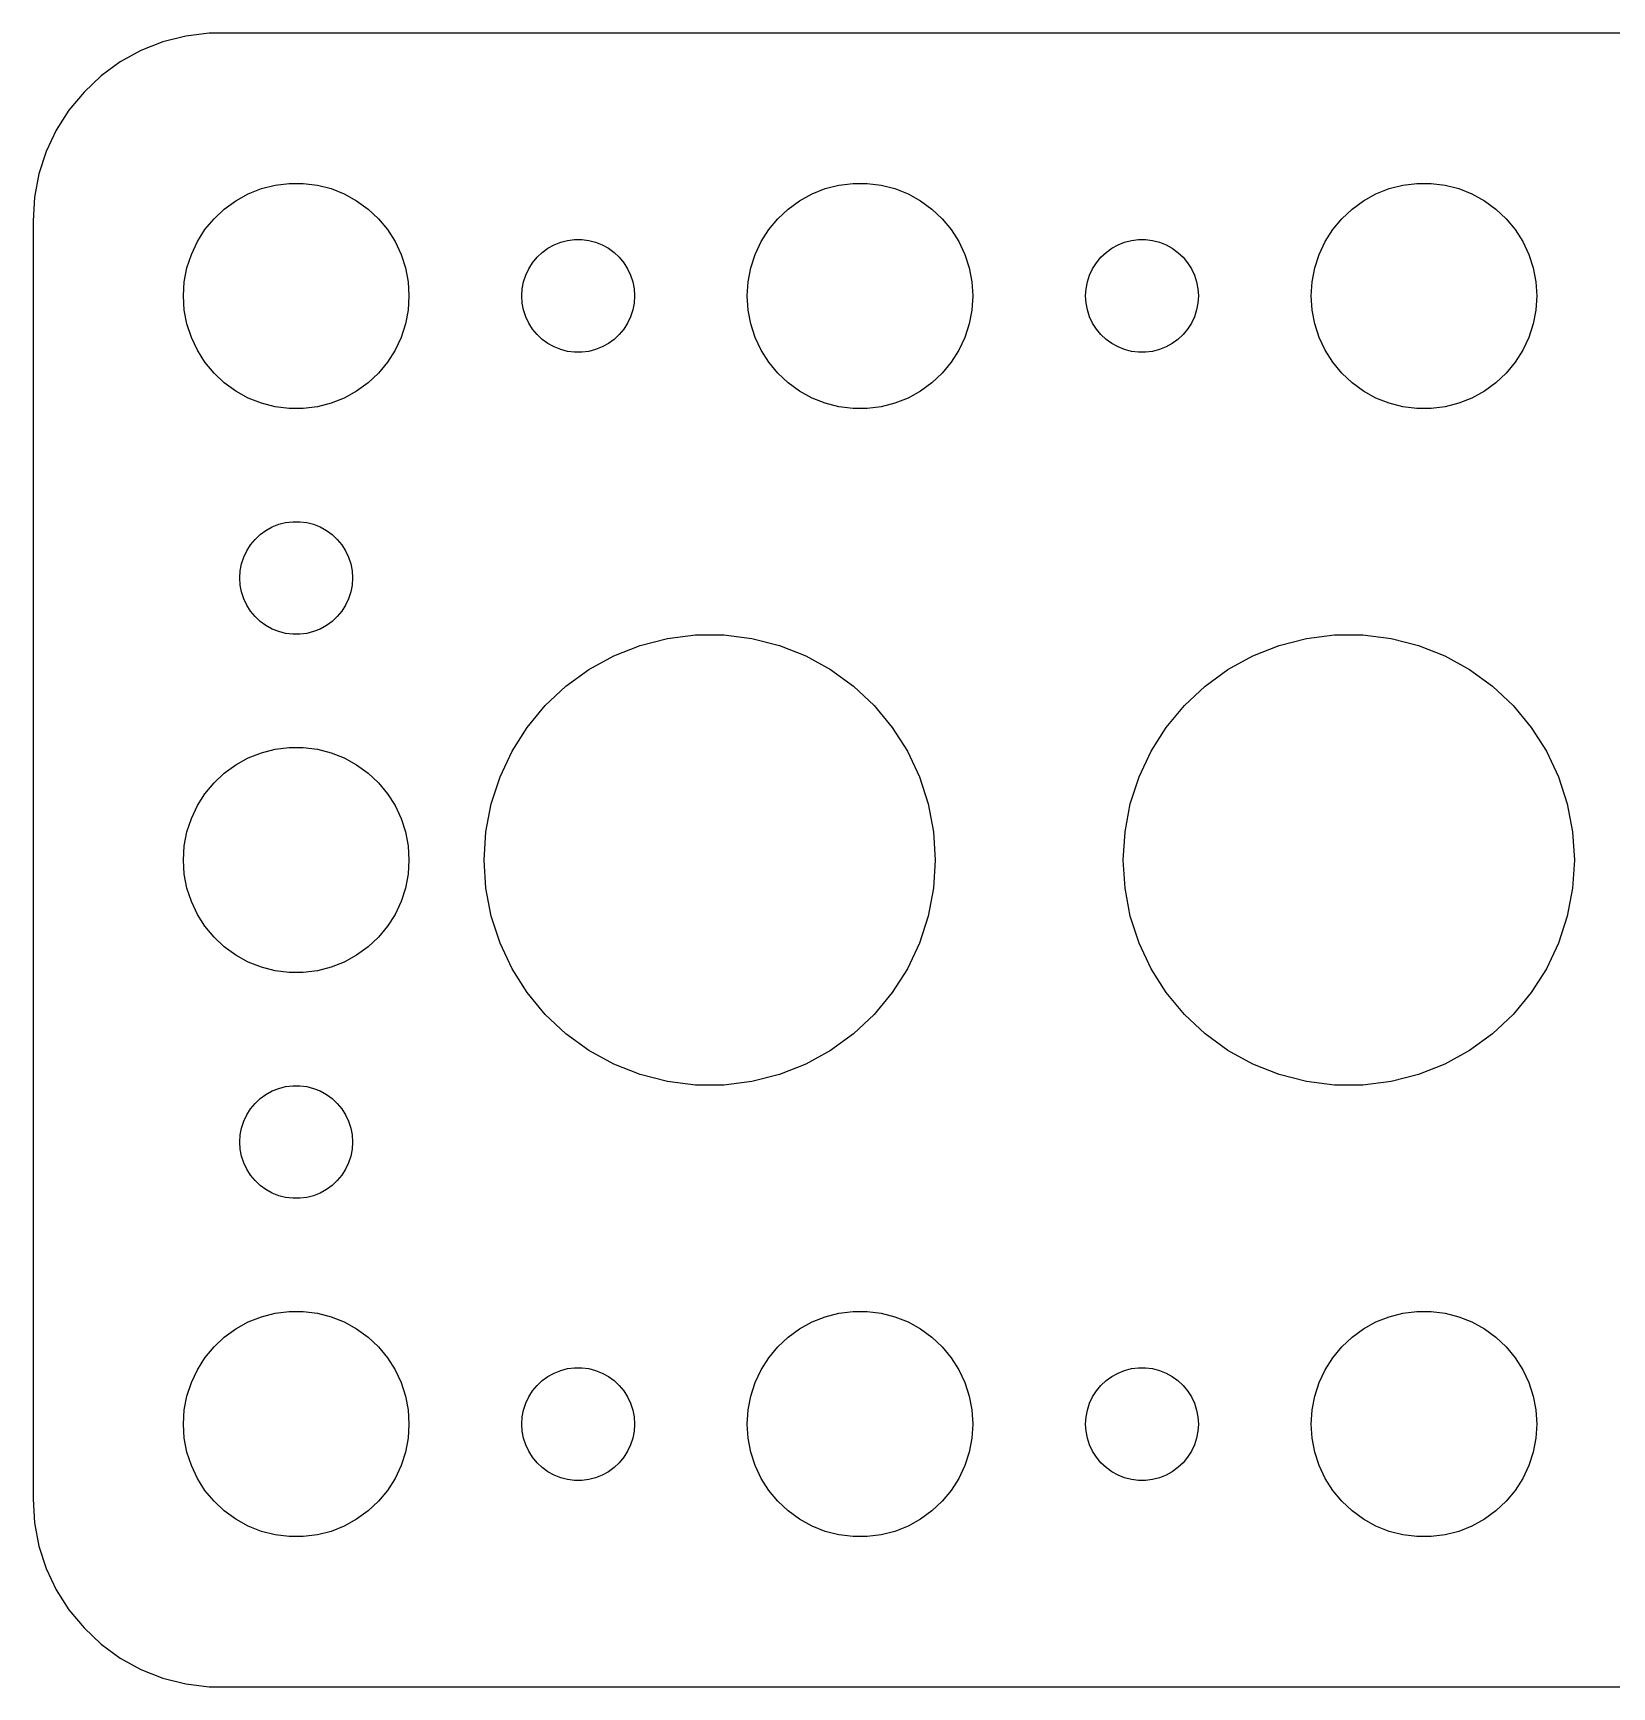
# Model space of a CAD drawing. Header units: metres. Extents: x -52 to 52, y 32 to 76.
# Drawn here: x -52 to -10, y 32.01 to 75.99 of the extents above; entities that cross this region are included whole.
import ezdxf

# ---------------------------------------------------------------- set-up
doc = ezdxf.new("R2010")
doc.units = ezdxf.units.M

msp = doc.modelspace()

# ---------------------------------------------------------------- linework, layer by layer
for p, q in [((-48.5451, 75.7553), (-49.1289, 75.5241)), ((-47.9369, 75.9114), (-48.5451, 75.7553)), ((-47.3139, 75.9901), (-47.9369, 75.9114)), ((47.3139, 75.9901), (-47.3139, 75.9901)), ((-49.6791, 75.2216), (-50.1871, 74.8526)), ((-49.1289, 75.5241), (-49.6791, 75.2216)), ((-50.1871, 74.8526), (-50.6448, 74.4227)), ((-50.6448, 74.4227), (-51.0451, 73.9389)), ((-51.0451, 73.9389), (-51.3815, 73.4088)), ((-51.3815, 73.4088), (-51.6489, 72.8406)), ((-51.6489, 72.8406), (-51.8429, 72.2434)), ((-51.8429, 72.2434), (-51.9606, 71.6267)), ((-46.6075, 71.533), (-46.2773, 71.7145)), ((-46.2773, 71.7145), (-45.927, 71.8532)), ((-45.927, 71.8532), (-45.5621, 71.9469)), ((-45.5621, 71.9469), (-45.1884, 71.9941)), ((-45.1884, 71.9941), (-44.8116, 71.9941)), ((-44.8116, 71.9941), (-44.4379, 71.9469)), ((-44.4379, 71.9469), (-44.0729, 71.8532)), ((-44.0729, 71.8532), (-43.7227, 71.7145)), ((-43.7227, 71.7145), (-43.3925, 71.533)), ((-31.6075, 71.533), (-31.2773, 71.7145)), ((-31.2773, 71.7145), (-30.927, 71.8532)), ((-30.927, 71.8532), (-30.5621, 71.9469)), ((-30.5621, 71.9469), (-30.1884, 71.9941)), ((-30.1884, 71.9941), (-29.8116, 71.9941)), ((-29.8116, 71.9941), (-29.4379, 71.9469)), ((-29.4379, 71.9469), (-29.0729, 71.8532)), ((-29.0729, 71.8532), (-28.7227, 71.7145)), ((-28.7227, 71.7145), (-28.3925, 71.533)), ((-16.6075, 71.533), (-16.2773, 71.7145)), ((-16.2773, 71.7145), (-15.927, 71.8532)), ((-15.927, 71.8532), (-15.5621, 71.9469)), ((-15.5621, 71.9469), (-15.1884, 71.9941)), ((-15.1884, 71.9941), (-14.8116, 71.9941)), ((-14.8116, 71.9941), (-14.4379, 71.9469)), ((-14.4379, 71.9469), (-14.0729, 71.8532)), ((-14.0729, 71.8532), (-13.7227, 71.7145)), ((-13.7227, 71.7145), (-13.3925, 71.533)), ((-51.9606, 71.6267), (-52, 71)), ((-47.1869, 71.0536), (-46.9123, 71.3115)), ((-46.9123, 71.3115), (-46.6075, 71.533)), ((-43.3925, 71.533), (-43.0877, 71.3115)), ((-43.0877, 71.3115), (-42.8131, 71.0536)), ((-32.1869, 71.0536), (-31.9123, 71.3115)), ((-31.9123, 71.3115), (-31.6075, 71.533)), ((-28.3925, 71.533), (-28.0877, 71.3115)), ((-28.0877, 71.3115), (-27.8131, 71.0536)), ((-17.1869, 71.0536), (-16.9123, 71.3115)), ((-16.9123, 71.3115), (-16.6075, 71.533)), ((-13.3925, 71.533), (-13.0877, 71.3115)), ((-13.0877, 71.3115), (-12.8131, 71.0536)), ((-52, 71), (-52, 37)), ((-47.427, 70.7634), (-47.1869, 71.0536)), ((-42.8131, 71.0536), (-42.5729, 70.7634)), ((-32.427, 70.7634), (-32.1869, 71.0536)), ((-27.8131, 71.0536), (-27.5729, 70.7634)), ((-17.427, 70.7634), (-17.1869, 71.0536)), ((-12.8131, 71.0536), (-12.5729, 70.7634)), ((-47.7893, 70.1044), (-47.6289, 70.4453)), ((-47.6289, 70.4453), (-47.427, 70.7634)), ((-42.5729, 70.7634), (-42.3711, 70.4453)), ((-42.3711, 70.4453), (-42.2107, 70.1044)), ((-38.1387, 70.3572), (-37.9635, 70.4266)), ((-37.9635, 70.4266), (-37.7811, 70.4734)), ((-37.7811, 70.4734), (-37.5942, 70.497)), ((-37.5942, 70.497), (-37.4058, 70.497)), ((-37.4058, 70.497), (-37.2189, 70.4734)), ((-37.2189, 70.4734), (-37.0365, 70.4266)), ((-37.0365, 70.4266), (-36.8613, 70.3572)), ((-32.7893, 70.1044), (-32.6289, 70.4453)), ((-32.6289, 70.4453), (-32.427, 70.7634)), ((-27.5729, 70.7634), (-27.3711, 70.4453)), ((-27.3711, 70.4453), (-27.2107, 70.1044)), ((-23.1387, 70.3572), (-22.9635, 70.4266)), ((-22.9635, 70.4266), (-22.7811, 70.4734)), ((-22.7811, 70.4734), (-22.5942, 70.497)), ((-22.5942, 70.497), (-22.4058, 70.497)), ((-22.4058, 70.497), (-22.2189, 70.4734)), ((-22.2189, 70.4734), (-22.0365, 70.4266)), ((-22.0365, 70.4266), (-21.8613, 70.3572)), ((-17.7893, 70.1044), (-17.6289, 70.4453)), ((-17.6289, 70.4453), (-17.427, 70.7634)), ((-12.5729, 70.7634), (-12.3711, 70.4453)), ((-12.3711, 70.4453), (-12.2107, 70.1044)), ((-47.9057, 69.7461), (-47.7893, 70.1044)), ((-42.2107, 70.1044), (-42.0942, 69.7461)), ((-38.7135, 69.8817), (-38.5934, 70.0268)), ((-38.5934, 70.0268), (-38.4561, 70.1558)), ((-38.4561, 70.1558), (-38.3037, 70.2665)), ((-38.3037, 70.2665), (-38.1387, 70.3572)), ((-36.8613, 70.3572), (-36.6963, 70.2665)), ((-36.6963, 70.2665), (-36.5439, 70.1558)), ((-36.5439, 70.1558), (-36.4065, 70.0268)), ((-36.4065, 70.0268), (-36.2865, 69.8817)), ((-32.9057, 69.7461), (-32.7893, 70.1044)), ((-27.2107, 70.1044), (-27.0942, 69.7461)), ((-23.7135, 69.8817), (-23.5934, 70.0268)), ((-23.5934, 70.0268), (-23.4561, 70.1558)), ((-23.4561, 70.1558), (-23.3037, 70.2665)), ((-23.3037, 70.2665), (-23.1387, 70.3572)), ((-21.8613, 70.3572), (-21.6963, 70.2665)), ((-21.6963, 70.2665), (-21.5439, 70.1558)), ((-21.5439, 70.1558), (-21.4065, 70.0268)), ((-21.4065, 70.0268), (-21.2865, 69.8817)), ((-17.9057, 69.7461), (-17.7893, 70.1044)), ((-12.2107, 70.1044), (-12.0942, 69.7461)), ((-47.9763, 69.376), (-47.9057, 69.7461)), ((-42.0942, 69.7461), (-42.0237, 69.376)), ((-38.9529, 69.373), (-38.8947, 69.5522)), ((-38.8947, 69.5522), (-38.8145, 69.7226)), ((-38.8145, 69.7226), (-38.7135, 69.8817)), ((-36.2865, 69.8817), (-36.1855, 69.7226)), ((-36.1855, 69.7226), (-36.1053, 69.5522)), ((-36.1053, 69.5522), (-36.0471, 69.373)), ((-32.9763, 69.376), (-32.9057, 69.7461)), ((-27.0942, 69.7461), (-27.0237, 69.376)), ((-23.9529, 69.373), (-23.8947, 69.5522)), ((-23.8947, 69.5522), (-23.8145, 69.7226)), ((-23.8145, 69.7226), (-23.7135, 69.8817)), ((-21.2865, 69.8817), (-21.1855, 69.7226)), ((-21.1855, 69.7226), (-21.1053, 69.5522)), ((-21.1053, 69.5522), (-21.0471, 69.373)), ((-17.9763, 69.376), (-17.9057, 69.7461)), ((-12.0942, 69.7461), (-12.0237, 69.376)), ((-48, 69), (-47.9763, 69.376)), ((-42.0237, 69.376), (-42, 69)), ((-39, 69), (-38.9882, 69.188)), ((-38.9882, 69.188), (-38.9529, 69.373)), ((-36.0471, 69.373), (-36.0118, 69.188)), ((-36.0118, 69.188), (-36, 69)), ((-33, 69), (-32.9763, 69.376)), ((-27.0237, 69.376), (-27, 69)), ((-24, 69), (-23.9882, 69.188)), ((-23.9882, 69.188), (-23.9529, 69.373)), ((-21.0471, 69.373), (-21.0118, 69.188)), ((-21.0118, 69.188), (-21, 69)), ((-18, 69), (-17.9763, 69.376)), ((-12.0237, 69.376), (-12, 69)), ((-47.9763, 68.624), (-48, 69)), ((-47.9057, 68.2539), (-47.9763, 68.624)), ((-42.0237, 68.624), (-42.0942, 68.2539)), ((-42, 69), (-42.0237, 68.624)), ((-38.9882, 68.812), (-39, 69)), ((-38.9529, 68.627), (-38.9882, 68.812)), ((-38.8947, 68.4478), (-38.9529, 68.627)), ((-36.0471, 68.627), (-36.1053, 68.4478)), ((-36.0118, 68.812), (-36.0471, 68.627)), ((-36, 69), (-36.0118, 68.812)), ((-32.9763, 68.624), (-33, 69)), ((-32.9057, 68.2539), (-32.9763, 68.624)), ((-27.0237, 68.624), (-27.0942, 68.2539)), ((-27, 69), (-27.0237, 68.624)), ((-23.9882, 68.812), (-24, 69)), ((-23.9529, 68.627), (-23.9882, 68.812)), ((-23.8947, 68.4478), (-23.9529, 68.627)), ((-21.0471, 68.627), (-21.1053, 68.4478)), ((-21.0118, 68.812), (-21.0471, 68.627)), ((-21, 69), (-21.0118, 68.812)), ((-17.9763, 68.624), (-18, 69)), ((-17.9057, 68.2539), (-17.9763, 68.624)), ((-12.0237, 68.624), (-12.0942, 68.2539)), ((-12, 69), (-12.0237, 68.624)), ((-47.7893, 67.8956), (-47.9057, 68.2539)), ((-42.0942, 68.2539), (-42.2107, 67.8956)), ((-38.8145, 68.2774), (-38.8947, 68.4478)), ((-38.7135, 68.1183), (-38.8145, 68.2774)), ((-36.1855, 68.2774), (-36.2865, 68.1183)), ((-36.1053, 68.4478), (-36.1855, 68.2774)), ((-32.7893, 67.8956), (-32.9057, 68.2539)), ((-27.0942, 68.2539), (-27.2107, 67.8956)), ((-23.8145, 68.2774), (-23.8947, 68.4478)), ((-23.7135, 68.1183), (-23.8145, 68.2774)), ((-21.1855, 68.2774), (-21.2865, 68.1183)), ((-21.1053, 68.4478), (-21.1855, 68.2774)), ((-17.7893, 67.8956), (-17.9057, 68.2539)), ((-12.0942, 68.2539), (-12.2107, 67.8956)), ((-47.6289, 67.5547), (-47.7893, 67.8956)), ((-42.2107, 67.8956), (-42.3711, 67.5547)), ((-38.5934, 67.9732), (-38.7135, 68.1183)), ((-38.4561, 67.8442), (-38.5934, 67.9732)), ((-38.3037, 67.7335), (-38.4561, 67.8442)), ((-38.1387, 67.6427), (-38.3037, 67.7335)), ((-36.6963, 67.7335), (-36.8613, 67.6427)), ((-36.5439, 67.8442), (-36.6963, 67.7335)), ((-36.4065, 67.9732), (-36.5439, 67.8442)), ((-36.2865, 68.1183), (-36.4065, 67.9732)), ((-32.6289, 67.5547), (-32.7893, 67.8956)), ((-27.2107, 67.8956), (-27.3711, 67.5547)), ((-23.5934, 67.9732), (-23.7135, 68.1183)), ((-23.4561, 67.8442), (-23.5934, 67.9732)), ((-23.3037, 67.7335), (-23.4561, 67.8442)), ((-23.1387, 67.6427), (-23.3037, 67.7335)), ((-21.6963, 67.7335), (-21.8613, 67.6427)), ((-21.5439, 67.8442), (-21.6963, 67.7335)), ((-21.4065, 67.9732), (-21.5439, 67.8442)), ((-21.2865, 68.1183), (-21.4065, 67.9732)), ((-17.6289, 67.5547), (-17.7893, 67.8956)), ((-12.2107, 67.8956), (-12.3711, 67.5547)), ((-47.427, 67.2366), (-47.6289, 67.5547)), ((-42.3711, 67.5547), (-42.5729, 67.2366)), ((-37.9635, 67.5734), (-38.1387, 67.6427)), ((-37.7811, 67.5266), (-37.9635, 67.5734)), ((-37.5942, 67.5029), (-37.7811, 67.5266)), ((-37.4058, 67.5029), (-37.5942, 67.5029)), ((-37.2189, 67.5266), (-37.4058, 67.5029)), ((-37.0365, 67.5734), (-37.2189, 67.5266)), ((-36.8613, 67.6427), (-37.0365, 67.5734)), ((-32.427, 67.2366), (-32.6289, 67.5547)), ((-27.3711, 67.5547), (-27.5729, 67.2366)), ((-22.9635, 67.5734), (-23.1387, 67.6427)), ((-22.7811, 67.5266), (-22.9635, 67.5734)), ((-22.5942, 67.5029), (-22.7811, 67.5266)), ((-22.4058, 67.5029), (-22.5942, 67.5029)), ((-22.2189, 67.5266), (-22.4058, 67.5029)), ((-22.0365, 67.5734), (-22.2189, 67.5266)), ((-21.8613, 67.6427), (-22.0365, 67.5734)), ((-17.427, 67.2366), (-17.6289, 67.5547)), ((-12.3711, 67.5547), (-12.5729, 67.2366)), ((-47.1869, 66.9464), (-47.427, 67.2366)), ((-46.9123, 66.6884), (-47.1869, 66.9464)), ((-42.8131, 66.9464), (-43.0877, 66.6884)), ((-42.5729, 67.2366), (-42.8131, 66.9464)), ((-32.1869, 66.9464), (-32.427, 67.2366)), ((-31.9123, 66.6884), (-32.1869, 66.9464)), ((-27.8131, 66.9464), (-28.0877, 66.6884)), ((-27.5729, 67.2366), (-27.8131, 66.9464)), ((-17.1869, 66.9464), (-17.427, 67.2366)), ((-16.9123, 66.6884), (-17.1869, 66.9464)), ((-12.8131, 66.9464), (-13.0877, 66.6884)), ((-12.5729, 67.2366), (-12.8131, 66.9464)), ((-46.6075, 66.467), (-46.9123, 66.6884)), ((-46.2773, 66.2855), (-46.6075, 66.467)), ((-43.3925, 66.467), (-43.7227, 66.2855)), ((-43.0877, 66.6884), (-43.3925, 66.467)), ((-31.6075, 66.467), (-31.9123, 66.6884)), ((-31.2773, 66.2855), (-31.6075, 66.467)), ((-28.3925, 66.467), (-28.7227, 66.2855)), ((-28.0877, 66.6884), (-28.3925, 66.467)), ((-16.6075, 66.467), (-16.9123, 66.6884)), ((-16.2773, 66.2855), (-16.6075, 66.467)), ((-13.3925, 66.467), (-13.7227, 66.2855)), ((-13.0877, 66.6884), (-13.3925, 66.467)), ((-45.927, 66.1468), (-46.2773, 66.2855)), ((-45.5621, 66.0531), (-45.927, 66.1468)), ((-45.1884, 66.0059), (-45.5621, 66.0531)), ((-44.8116, 66.0059), (-45.1884, 66.0059)), ((-44.4379, 66.0531), (-44.8116, 66.0059)), ((-44.0729, 66.1468), (-44.4379, 66.0531)), ((-43.7227, 66.2855), (-44.0729, 66.1468)), ((-30.927, 66.1468), (-31.2773, 66.2855)), ((-30.5621, 66.0531), (-30.927, 66.1468)), ((-30.1884, 66.0059), (-30.5621, 66.0531)), ((-29.8116, 66.0059), (-30.1884, 66.0059)), ((-29.4379, 66.0531), (-29.8116, 66.0059)), ((-29.0729, 66.1468), (-29.4379, 66.0531)), ((-28.7227, 66.2855), (-29.0729, 66.1468)), ((-15.927, 66.1468), (-16.2773, 66.2855)), ((-15.5621, 66.0531), (-15.927, 66.1468)), ((-15.1884, 66.0059), (-15.5621, 66.0531)), ((-14.8116, 66.0059), (-15.1884, 66.0059)), ((-14.4379, 66.0531), (-14.8116, 66.0059)), ((-14.0729, 66.1468), (-14.4379, 66.0531)), ((-13.7227, 66.2855), (-14.0729, 66.1468)), ((-45.6387, 62.8572), (-45.4635, 62.9266)), ((-45.4635, 62.9266), (-45.2811, 62.9734)), ((-45.2811, 62.9734), (-45.0942, 62.997)), ((-45.0942, 62.997), (-44.9058, 62.997)), ((-44.9058, 62.997), (-44.7189, 62.9734)), ((-44.7189, 62.9734), (-44.5365, 62.9266)), ((-44.5365, 62.9266), (-44.3613, 62.8572)), ((-46.2135, 62.3817), (-46.0934, 62.5268)), ((-46.0934, 62.5268), (-45.9561, 62.6558)), ((-45.9561, 62.6558), (-45.8037, 62.7665)), ((-45.8037, 62.7665), (-45.6387, 62.8572)), ((-44.3613, 62.8572), (-44.1963, 62.7665)), ((-44.1963, 62.7665), (-44.0439, 62.6558)), ((-44.0439, 62.6558), (-43.9065, 62.5268)), ((-43.9065, 62.5268), (-43.7865, 62.3817)), ((-46.4529, 61.873), (-46.3947, 62.0522)), ((-46.3947, 62.0522), (-46.3145, 62.2226)), ((-46.3145, 62.2226), (-46.2135, 62.3817)), ((-43.7865, 62.3817), (-43.6855, 62.2226)), ((-43.6855, 62.2226), (-43.6053, 62.0522)), ((-43.6053, 62.0522), (-43.5471, 61.873)), ((-46.5, 61.5), (-46.4882, 61.688)), ((-46.4882, 61.688), (-46.4529, 61.873)), ((-43.5471, 61.873), (-43.5118, 61.688)), ((-43.5118, 61.688), (-43.5, 61.5)), ((-46.4882, 61.312), (-46.5, 61.5)), ((-46.4529, 61.127), (-46.4882, 61.312)), ((-43.5118, 61.312), (-43.5471, 61.127)), ((-43.5, 61.5), (-43.5118, 61.312)), ((-46.3947, 60.9478), (-46.4529, 61.127)), ((-46.3145, 60.7774), (-46.3947, 60.9478)), ((-46.2135, 60.6183), (-46.3145, 60.7774)), ((-43.6855, 60.7774), (-43.7865, 60.6183)), ((-43.6053, 60.9478), (-43.6855, 60.7774)), ((-43.5471, 61.127), (-43.6053, 60.9478)), ((-46.0934, 60.4732), (-46.2135, 60.6183)), ((-45.9561, 60.3442), (-46.0934, 60.4732)), ((-45.8037, 60.2335), (-45.9561, 60.3442)), ((-44.0439, 60.3442), (-44.1963, 60.2335)), ((-43.9065, 60.4732), (-44.0439, 60.3442)), ((-43.7865, 60.6183), (-43.9065, 60.4732)), ((-45.6387, 60.1427), (-45.8037, 60.2335)), ((-45.4635, 60.0734), (-45.6387, 60.1427)), ((-45.2811, 60.0266), (-45.4635, 60.0734)), ((-45.0942, 60.0029), (-45.2811, 60.0266)), ((-44.9058, 60.0029), (-45.0942, 60.0029)), ((-44.7189, 60.0266), (-44.9058, 60.0029)), ((-44.5365, 60.0734), (-44.7189, 60.0266)), ((-44.3613, 60.1427), (-44.5365, 60.0734)), ((-44.1963, 60.2335), (-44.3613, 60.1427)), ((-35.8541, 59.7063), (-35.1243, 59.8937)), ((-35.1243, 59.8937), (-34.3767, 59.9882)), ((-34.3767, 59.9882), (-33.6232, 59.9882)), ((-33.6232, 59.9882), (-32.8757, 59.8937)), ((-32.8757, 59.8937), (-32.1459, 59.7063)), ((-18.8541, 59.7063), (-18.1243, 59.8937)), ((-18.1243, 59.8937), (-17.3767, 59.9882)), ((-17.3767, 59.9882), (-16.6232, 59.9882)), ((-16.6232, 59.9882), (-15.8757, 59.8937)), ((-15.8757, 59.8937), (-15.1459, 59.7063)), ((-37.215, 59.066), (-36.5547, 59.429)), ((-36.5547, 59.429), (-35.8541, 59.7063)), ((-32.1459, 59.7063), (-31.4453, 59.429)), ((-31.4453, 59.429), (-30.785, 59.066)), ((-20.215, 59.066), (-19.5547, 59.429)), ((-19.5547, 59.429), (-18.8541, 59.7063)), ((-15.1459, 59.7063), (-14.4453, 59.429)), ((-14.4453, 59.429), (-13.785, 59.066)), ((-37.8245, 58.6231), (-37.215, 59.066)), ((-30.785, 59.066), (-30.1754, 58.6231)), ((-20.8245, 58.6231), (-20.215, 59.066)), ((-13.785, 59.066), (-13.1754, 58.6231)), ((-38.3738, 58.1073), (-37.8245, 58.6231)), ((-30.1754, 58.6231), (-29.6262, 58.1073)), ((-21.3738, 58.1073), (-20.8245, 58.6231)), ((-13.1754, 58.6231), (-12.6262, 58.1073)), ((-38.8541, 57.5267), (-38.3738, 58.1073)), ((-29.6262, 58.1073), (-29.1459, 57.5267)), ((-21.8541, 57.5267), (-21.3738, 58.1073)), ((-12.6262, 58.1073), (-12.1459, 57.5267)), ((-39.2578, 56.8905), (-38.8541, 57.5267)), ((-29.1459, 57.5267), (-28.7422, 56.8905)), ((-22.2578, 56.8905), (-21.8541, 57.5267)), ((-12.1459, 57.5267), (-11.7422, 56.8905)), ((-46.2773, 56.7145), (-45.927, 56.8532)), ((-45.927, 56.8532), (-45.5621, 56.9469)), ((-45.5621, 56.9469), (-45.1884, 56.9941)), ((-45.1884, 56.9941), (-44.8116, 56.9941)), ((-44.8116, 56.9941), (-44.4379, 56.9469)), ((-44.4379, 56.9469), (-44.0729, 56.8532)), ((-44.0729, 56.8532), (-43.7227, 56.7145)), ((-39.5787, 56.2087), (-39.2578, 56.8905)), ((-28.7422, 56.8905), (-28.4213, 56.2087)), ((-22.5787, 56.2087), (-22.2578, 56.8905)), ((-11.7422, 56.8905), (-11.4213, 56.2087)), ((-47.1869, 56.0536), (-46.9123, 56.3115)), ((-46.9123, 56.3115), (-46.6075, 56.533)), ((-46.6075, 56.533), (-46.2773, 56.7145)), ((-43.7227, 56.7145), (-43.3925, 56.533)), ((-43.3925, 56.533), (-43.0877, 56.3115)), ((-43.0877, 56.3115), (-42.8131, 56.0536)), ((-47.427, 55.7634), (-47.1869, 56.0536)), ((-42.8131, 56.0536), (-42.5729, 55.7634)), ((-39.8115, 55.4921), (-39.5787, 56.2087)), ((-28.4213, 56.2087), (-28.1885, 55.4921)), ((-22.8115, 55.4921), (-22.5787, 56.2087)), ((-11.4213, 56.2087), (-11.1885, 55.4921)), ((-47.7893, 55.1044), (-47.6289, 55.4453)), ((-47.6289, 55.4453), (-47.427, 55.7634)), ((-42.5729, 55.7634), (-42.3711, 55.4453)), ((-42.3711, 55.4453), (-42.2107, 55.1044)), ((-39.9527, 54.752), (-39.8115, 55.4921)), ((-28.1885, 55.4921), (-28.0473, 54.752)), ((-22.9527, 54.752), (-22.8115, 55.4921)), ((-11.1885, 55.4921), (-11.0473, 54.752)), ((-47.9057, 54.7461), (-47.7893, 55.1044)), ((-42.2107, 55.1044), (-42.0942, 54.7461)), ((-47.9763, 54.376), (-47.9057, 54.7461)), ((-42.0942, 54.7461), (-42.0237, 54.376)), ((-40, 54), (-39.9527, 54.752)), ((-28.0473, 54.752), (-28, 54)), ((-23, 54), (-22.9527, 54.752)), ((-11.0473, 54.752), (-11, 54)), ((-48, 54), (-47.9763, 54.376)), ((-42.0237, 54.376), (-42, 54)), ((-47.9763, 53.624), (-48, 54)), ((-42, 54), (-42.0237, 53.624)), ((-39.9527, 53.248), (-40, 54)), ((-28, 54), (-28.0473, 53.248)), ((-22.9527, 53.248), (-23, 54)), ((-11, 54), (-11.0473, 53.248)), ((-47.9057, 53.2539), (-47.9763, 53.624)), ((-47.7893, 52.8956), (-47.9057, 53.2539)), ((-42.0942, 53.2539), (-42.2107, 52.8956)), ((-42.0237, 53.624), (-42.0942, 53.2539)), ((-39.8115, 52.5079), (-39.9527, 53.248)), ((-28.0473, 53.248), (-28.1885, 52.5079)), ((-22.8115, 52.5079), (-22.9527, 53.248)), ((-11.0473, 53.248), (-11.1885, 52.5079)), ((-47.6289, 52.5547), (-47.7893, 52.8956)), ((-42.2107, 52.8956), (-42.3711, 52.5547)), ((-47.427, 52.2366), (-47.6289, 52.5547)), ((-42.3711, 52.5547), (-42.5729, 52.2366)), ((-39.5787, 51.7913), (-39.8115, 52.5079)), ((-28.1885, 52.5079), (-28.4213, 51.7913)), ((-22.5787, 51.7913), (-22.8115, 52.5079)), ((-11.1885, 52.5079), (-11.4213, 51.7913)), ((-47.1869, 51.9464), (-47.427, 52.2366)), ((-46.9123, 51.6885), (-47.1869, 51.9464)), ((-42.8131, 51.9464), (-43.0877, 51.6885)), ((-42.5729, 52.2366), (-42.8131, 51.9464)), ((-46.6075, 51.467), (-46.9123, 51.6885)), ((-46.2773, 51.2855), (-46.6075, 51.467)), ((-43.3925, 51.467), (-43.7227, 51.2855)), ((-43.0877, 51.6885), (-43.3925, 51.467)), ((-39.2578, 51.1095), (-39.5787, 51.7913)), ((-28.4213, 51.7913), (-28.7422, 51.1095)), ((-22.2578, 51.1095), (-22.5787, 51.7913)), ((-11.4213, 51.7913), (-11.7422, 51.1095)), ((-45.927, 51.1468), (-46.2773, 51.2855)), ((-45.5621, 51.0531), (-45.927, 51.1468)), ((-45.1884, 51.0059), (-45.5621, 51.0531)), ((-44.4379, 51.0531), (-44.8116, 51.0059)), ((-44.0729, 51.1468), (-44.4379, 51.0531)), ((-43.7227, 51.2855), (-44.0729, 51.1468)), ((-38.8541, 50.4733), (-39.2578, 51.1095)), ((-28.7422, 51.1095), (-29.1459, 50.4733)), ((-21.8541, 50.4733), (-22.2578, 51.1095)), ((-11.7422, 51.1095), (-12.1459, 50.4733)), ((-44.8116, 51.0059), (-45.1884, 51.0059)), ((-38.3738, 49.8927), (-38.8541, 50.4733)), ((-29.1459, 50.4733), (-29.6262, 49.8927)), ((-21.3738, 49.8927), (-21.8541, 50.4733)), ((-12.1459, 50.4733), (-12.6262, 49.8927)), ((-37.8245, 49.3769), (-38.3738, 49.8927)), ((-29.6262, 49.8927), (-30.1754, 49.3769)), ((-20.8245, 49.3769), (-21.3738, 49.8927)), ((-12.6262, 49.8927), (-13.1754, 49.3769)), ((-37.215, 48.934), (-37.8245, 49.3769)), ((-30.1754, 49.3769), (-30.785, 48.934)), ((-20.215, 48.934), (-20.8245, 49.3769)), ((-13.1754, 49.3769), (-13.785, 48.934)), ((-36.5547, 48.571), (-37.215, 48.934)), ((-30.785, 48.934), (-31.4453, 48.571)), ((-19.5547, 48.571), (-20.215, 48.934)), ((-13.785, 48.934), (-14.4453, 48.571)), ((-35.8541, 48.2937), (-36.5547, 48.571)), ((-31.4453, 48.571), (-32.1459, 48.2937)), ((-18.8541, 48.2937), (-19.5547, 48.571)), ((-14.4453, 48.571), (-15.1459, 48.2937)), ((-45.4635, 47.9266), (-45.2811, 47.9734)), ((-45.2811, 47.9734), (-45.0942, 47.9971)), ((-45.0942, 47.9971), (-44.9058, 47.9971)), ((-44.9058, 47.9971), (-44.7189, 47.9734)), ((-44.7189, 47.9734), (-44.5365, 47.9266)), ((-35.1243, 48.1063), (-35.8541, 48.2937)), ((-34.3767, 48.0118), (-35.1243, 48.1063)), ((-33.6232, 48.0118), (-34.3767, 48.0118)), ((-32.8757, 48.1063), (-33.6232, 48.0118)), ((-32.1459, 48.2937), (-32.8757, 48.1063)), ((-18.1243, 48.1063), (-18.8541, 48.2937)), ((-17.3767, 48.0118), (-18.1243, 48.1063)), ((-16.6232, 48.0118), (-17.3767, 48.0118)), ((-15.8757, 48.1063), (-16.6232, 48.0118)), ((-15.1459, 48.2937), (-15.8757, 48.1063)), ((-46.2135, 47.3817), (-46.0934, 47.5268)), ((-46.0934, 47.5268), (-45.9561, 47.6558)), ((-45.9561, 47.6558), (-45.8037, 47.7665)), ((-45.8037, 47.7665), (-45.6387, 47.8573)), ((-45.6387, 47.8573), (-45.4635, 47.9266)), ((-44.5365, 47.9266), (-44.3613, 47.8573)), ((-44.3613, 47.8573), (-44.1963, 47.7665)), ((-44.1963, 47.7665), (-44.0439, 47.6558)), ((-44.0439, 47.6558), (-43.9065, 47.5268)), ((-43.9065, 47.5268), (-43.7865, 47.3817)), ((-46.3947, 47.0522), (-46.3145, 47.2226)), ((-46.3145, 47.2226), (-46.2135, 47.3817)), ((-43.7865, 47.3817), (-43.6855, 47.2226)), ((-43.6855, 47.2226), (-43.6053, 47.0522)), ((-46.5, 46.5), (-46.4882, 46.688)), ((-46.4882, 46.688), (-46.4529, 46.873)), ((-46.4529, 46.873), (-46.3947, 47.0522)), ((-43.6053, 47.0522), (-43.5471, 46.873)), ((-43.5471, 46.873), (-43.5118, 46.688)), ((-43.5118, 46.688), (-43.5, 46.5)), ((-46.4882, 46.312), (-46.5, 46.5)), ((-46.4529, 46.127), (-46.4882, 46.312)), ((-43.5118, 46.312), (-43.5471, 46.127)), ((-43.5, 46.5), (-43.5118, 46.312)), ((-46.3947, 45.9478), (-46.4529, 46.127)), ((-46.3145, 45.7774), (-46.3947, 45.9478)), ((-46.2135, 45.6183), (-46.3145, 45.7774)), ((-43.6855, 45.7774), (-43.7865, 45.6183)), ((-43.6053, 45.9478), (-43.6855, 45.7774)), ((-43.5471, 46.127), (-43.6053, 45.9478)), ((-46.0934, 45.4732), (-46.2135, 45.6183)), ((-45.9561, 45.3442), (-46.0934, 45.4732)), ((-45.8037, 45.2335), (-45.9561, 45.3442)), ((-44.0439, 45.3442), (-44.1963, 45.2335)), ((-43.9065, 45.4732), (-44.0439, 45.3442)), ((-43.7865, 45.6183), (-43.9065, 45.4732)), ((-45.6387, 45.1428), (-45.8037, 45.2335)), ((-45.4635, 45.0734), (-45.6387, 45.1428)), ((-45.2811, 45.0266), (-45.4635, 45.0734)), ((-45.0942, 45.003), (-45.2811, 45.0266)), ((-44.9058, 45.003), (-45.0942, 45.003)), ((-44.7189, 45.0266), (-44.9058, 45.003)), ((-44.5365, 45.0734), (-44.7189, 45.0266)), ((-44.3613, 45.1428), (-44.5365, 45.0734)), ((-44.1963, 45.2335), (-44.3613, 45.1428)), ((-46.2773, 41.7145), (-45.927, 41.8532)), ((-45.927, 41.8532), (-45.5621, 41.9469)), ((-45.5621, 41.9469), (-45.1884, 41.9941)), ((-45.1884, 41.9941), (-44.8116, 41.9941)), ((-44.8116, 41.9941), (-44.4379, 41.9469)), ((-44.4379, 41.9469), (-44.0729, 41.8532)), ((-44.0729, 41.8532), (-43.7227, 41.7145)), ((-31.2773, 41.7145), (-30.927, 41.8532)), ((-30.927, 41.8532), (-30.5621, 41.9469)), ((-30.5621, 41.9469), (-30.1884, 41.9941)), ((-30.1884, 41.9941), (-29.8116, 41.9941)), ((-29.8116, 41.9941), (-29.4379, 41.9469)), ((-29.4379, 41.9469), (-29.0729, 41.8532)), ((-29.0729, 41.8532), (-28.7227, 41.7145)), ((-16.2773, 41.7145), (-15.927, 41.8532)), ((-15.927, 41.8532), (-15.5621, 41.9469)), ((-15.5621, 41.9469), (-15.1884, 41.9941)), ((-15.1884, 41.9941), (-14.8116, 41.9941)), ((-14.8116, 41.9941), (-14.4379, 41.9469)), ((-14.4379, 41.9469), (-14.0729, 41.8532)), ((-14.0729, 41.8532), (-13.7227, 41.7145)), ((-46.9123, 41.3116), (-46.6075, 41.533)), ((-46.6075, 41.533), (-46.2773, 41.7145)), ((-43.7227, 41.7145), (-43.3925, 41.533)), ((-43.3925, 41.533), (-43.0877, 41.3116)), ((-31.9123, 41.3116), (-31.6075, 41.533)), ((-31.6075, 41.533), (-31.2773, 41.7145)), ((-28.7227, 41.7145), (-28.3925, 41.533)), ((-28.3925, 41.533), (-28.0877, 41.3116)), ((-16.9123, 41.3116), (-16.6075, 41.533)), ((-16.6075, 41.533), (-16.2773, 41.7145)), ((-13.7227, 41.7145), (-13.3925, 41.533)), ((-13.3925, 41.533), (-13.0877, 41.3116)), ((-47.427, 40.7634), (-47.1869, 41.0536)), ((-47.1869, 41.0536), (-46.9123, 41.3116)), ((-43.0877, 41.3116), (-42.8131, 41.0536)), ((-42.8131, 41.0536), (-42.5729, 40.7634)), ((-32.427, 40.7634), (-32.1869, 41.0536)), ((-32.1869, 41.0536), (-31.9123, 41.3116)), ((-28.0877, 41.3116), (-27.8131, 41.0536)), ((-27.8131, 41.0536), (-27.5729, 40.7634)), ((-17.427, 40.7634), (-17.1869, 41.0536)), ((-17.1869, 41.0536), (-16.9123, 41.3116)), ((-13.0877, 41.3116), (-12.8131, 41.0536)), ((-12.8131, 41.0536), (-12.5729, 40.7634)), ((-47.6289, 40.4453), (-47.427, 40.7634)), ((-42.5729, 40.7634), (-42.3711, 40.4453)), ((-37.9635, 40.4266), (-37.7811, 40.4734)), ((-37.7811, 40.4734), (-37.5942, 40.4971)), ((-37.5942, 40.4971), (-37.4058, 40.4971)), ((-37.4058, 40.4971), (-37.2189, 40.4734)), ((-37.2189, 40.4734), (-37.0365, 40.4266)), ((-32.6289, 40.4453), (-32.427, 40.7634)), ((-27.5729, 40.7634), (-27.3711, 40.4453)), ((-22.9635, 40.4266), (-22.7811, 40.4734)), ((-22.7811, 40.4734), (-22.5942, 40.4971)), ((-22.5942, 40.4971), (-22.4058, 40.4971)), ((-22.4058, 40.4971), (-22.2189, 40.4734)), ((-22.2189, 40.4734), (-22.0365, 40.4266)), ((-17.6289, 40.4453), (-17.427, 40.7634)), ((-12.5729, 40.7634), (-12.3711, 40.4453)), ((-47.9057, 39.7461), (-47.7893, 40.1044)), ((-47.7893, 40.1044), (-47.6289, 40.4453)), ((-42.3711, 40.4453), (-42.2107, 40.1044)), ((-42.2107, 40.1044), (-42.0942, 39.7461)), ((-38.7135, 39.8817), (-38.5934, 40.0268)), ((-38.5934, 40.0268), (-38.4561, 40.1558)), ((-38.4561, 40.1558), (-38.3037, 40.2665)), ((-38.3037, 40.2665), (-38.1387, 40.3573)), ((-38.1387, 40.3573), (-37.9635, 40.4266)), ((-37.0365, 40.4266), (-36.8613, 40.3573)), ((-36.8613, 40.3573), (-36.6963, 40.2665)), ((-36.6963, 40.2665), (-36.5439, 40.1558)), ((-36.5439, 40.1558), (-36.4065, 40.0268)), ((-36.4065, 40.0268), (-36.2865, 39.8817)), ((-32.9057, 39.7461), (-32.7893, 40.1044)), ((-32.7893, 40.1044), (-32.6289, 40.4453)), ((-27.3711, 40.4453), (-27.2107, 40.1044)), ((-27.2107, 40.1044), (-27.0942, 39.7461)), ((-23.7135, 39.8817), (-23.5934, 40.0268)), ((-23.5934, 40.0268), (-23.4561, 40.1558)), ((-23.4561, 40.1558), (-23.3037, 40.2665)), ((-23.3037, 40.2665), (-23.1387, 40.3573)), ((-23.1387, 40.3573), (-22.9635, 40.4266)), ((-22.0365, 40.4266), (-21.8613, 40.3573)), ((-21.8613, 40.3573), (-21.6963, 40.2665)), ((-21.6963, 40.2665), (-21.5439, 40.1558)), ((-21.5439, 40.1558), (-21.4065, 40.0268)), ((-21.4065, 40.0268), (-21.2865, 39.8817)), ((-17.9057, 39.7461), (-17.7893, 40.1044)), ((-17.7893, 40.1044), (-17.6289, 40.4453)), ((-12.3711, 40.4453), (-12.2107, 40.1044)), ((-12.2107, 40.1044), (-12.0942, 39.7461)), ((-47.9763, 39.376), (-47.9057, 39.7461)), ((-42.0942, 39.7461), (-42.0237, 39.376)), ((-38.8947, 39.5522), (-38.8145, 39.7226)), ((-38.8145, 39.7226), (-38.7135, 39.8817)), ((-36.2865, 39.8817), (-36.1855, 39.7226)), ((-36.1855, 39.7226), (-36.1053, 39.5522)), ((-32.9763, 39.376), (-32.9057, 39.7461)), ((-27.0942, 39.7461), (-27.0237, 39.376)), ((-23.8947, 39.5522), (-23.8145, 39.7226)), ((-23.8145, 39.7226), (-23.7135, 39.8817)), ((-21.2865, 39.8817), (-21.1855, 39.7226)), ((-21.1855, 39.7226), (-21.1053, 39.5522)), ((-17.9763, 39.376), (-17.9057, 39.7461)), ((-12.0942, 39.7461), (-12.0237, 39.376)), ((-48, 39), (-47.9763, 39.376)), ((-42.0237, 39.376), (-42, 39)), ((-39, 39), (-38.9882, 39.188)), ((-38.9882, 39.188), (-38.9529, 39.373)), ((-38.9529, 39.373), (-38.8947, 39.5522)), ((-36.1053, 39.5522), (-36.0471, 39.373)), ((-36.0471, 39.373), (-36.0118, 39.188)), ((-36.0118, 39.188), (-36, 39)), ((-33, 39), (-32.9763, 39.376)), ((-27.0237, 39.376), (-27, 39)), ((-24, 39), (-23.9882, 39.188)), ((-23.9882, 39.188), (-23.9529, 39.373)), ((-23.9529, 39.373), (-23.8947, 39.5522)), ((-21.1053, 39.5522), (-21.0471, 39.373)), ((-21.0471, 39.373), (-21.0118, 39.188)), ((-21.0118, 39.188), (-21, 39)), ((-18, 39), (-17.9763, 39.376)), ((-12.0237, 39.376), (-12, 39)), ((-47.9763, 38.624), (-48, 39)), ((-42, 39), (-42.0237, 38.624)), ((-38.9882, 38.812), (-39, 39)), ((-38.9529, 38.627), (-38.9882, 38.812)), ((-36.0118, 38.812), (-36.0471, 38.627)), ((-36, 39), (-36.0118, 38.812)), ((-32.9763, 38.624), (-33, 39)), ((-27, 39), (-27.0237, 38.624)), ((-23.9882, 38.812), (-24, 39)), ((-23.9529, 38.627), (-23.9882, 38.812)), ((-21.0118, 38.812), (-21.0471, 38.627)), ((-21, 39), (-21.0118, 38.812)), ((-17.9763, 38.624), (-18, 39)), ((-12, 39), (-12.0237, 38.624)), ((-47.9057, 38.2539), (-47.9763, 38.624)), ((-42.0237, 38.624), (-42.0942, 38.2539)), ((-38.8947, 38.4478), (-38.9529, 38.627)), ((-38.8145, 38.2774), (-38.8947, 38.4478)), ((-38.7135, 38.1183), (-38.8145, 38.2774)), ((-36.1855, 38.2774), (-36.2865, 38.1183)), ((-36.1053, 38.4478), (-36.1855, 38.2774)), ((-36.0471, 38.627), (-36.1053, 38.4478)), ((-32.9057, 38.2539), (-32.9763, 38.624)), ((-27.0237, 38.624), (-27.0942, 38.2539)), ((-23.8947, 38.4478), (-23.9529, 38.627)), ((-23.8145, 38.2774), (-23.8947, 38.4478)), ((-23.7135, 38.1183), (-23.8145, 38.2774)), ((-21.1855, 38.2774), (-21.2865, 38.1183)), ((-21.1053, 38.4478), (-21.1855, 38.2774)), ((-21.0471, 38.627), (-21.1053, 38.4478)), ((-17.9057, 38.2539), (-17.9763, 38.624)), ((-12.0237, 38.624), (-12.0942, 38.2539)), ((-47.7893, 37.8956), (-47.9057, 38.2539)), ((-47.6289, 37.5547), (-47.7893, 37.8956)), ((-42.2107, 37.8956), (-42.3711, 37.5547)), ((-42.0942, 38.2539), (-42.2107, 37.8956)), ((-38.5934, 37.9732), (-38.7135, 38.1183)), ((-38.4561, 37.8442), (-38.5934, 37.9732)), ((-38.3037, 37.7335), (-38.4561, 37.8442)), ((-36.5439, 37.8442), (-36.6963, 37.7335)), ((-36.4065, 37.9732), (-36.5439, 37.8442)), ((-36.2865, 38.1183), (-36.4065, 37.9732)), ((-32.7893, 37.8956), (-32.9057, 38.2539)), ((-32.6289, 37.5547), (-32.7893, 37.8956)), ((-27.2107, 37.8956), (-27.3711, 37.5547)), ((-27.0942, 38.2539), (-27.2107, 37.8956)), ((-23.5934, 37.9732), (-23.7135, 38.1183)), ((-23.4561, 37.8442), (-23.5934, 37.9732)), ((-23.3037, 37.7335), (-23.4561, 37.8442)), ((-21.5439, 37.8442), (-21.6963, 37.7335)), ((-21.4065, 37.9732), (-21.5439, 37.8442)), ((-21.2865, 38.1183), (-21.4065, 37.9732)), ((-17.7893, 37.8956), (-17.9057, 38.2539)), ((-17.6289, 37.5547), (-17.7893, 37.8956)), ((-12.2107, 37.8956), (-12.3711, 37.5547)), ((-12.0942, 38.2539), (-12.2107, 37.8956)), ((-47.427, 37.2366), (-47.6289, 37.5547)), ((-42.3711, 37.5547), (-42.5729, 37.2366)), ((-38.1387, 37.6428), (-38.3037, 37.7335)), ((-37.9635, 37.5734), (-38.1387, 37.6428)), ((-37.7811, 37.5266), (-37.9635, 37.5734)), ((-37.5942, 37.503), (-37.7811, 37.5266)), ((-37.4058, 37.503), (-37.5942, 37.503)), ((-37.2189, 37.5266), (-37.4058, 37.503)), ((-37.0365, 37.5734), (-37.2189, 37.5266)), ((-36.8613, 37.6428), (-37.0365, 37.5734)), ((-36.6963, 37.7335), (-36.8613, 37.6428)), ((-32.427, 37.2366), (-32.6289, 37.5547)), ((-27.3711, 37.5547), (-27.5729, 37.2366)), ((-23.1387, 37.6428), (-23.3037, 37.7335)), ((-22.9635, 37.5734), (-23.1387, 37.6428)), ((-22.7811, 37.5266), (-22.9635, 37.5734)), ((-22.5942, 37.503), (-22.7811, 37.5266)), ((-22.4058, 37.503), (-22.5942, 37.503)), ((-22.2189, 37.5266), (-22.4058, 37.503)), ((-22.0365, 37.5734), (-22.2189, 37.5266)), ((-21.8613, 37.6428), (-22.0365, 37.5734)), ((-21.6963, 37.7335), (-21.8613, 37.6428)), ((-17.427, 37.2366), (-17.6289, 37.5547)), ((-12.3711, 37.5547), (-12.5729, 37.2366)), ((-52, 37), (-51.9606, 36.3733)), ((-47.1869, 36.9464), (-47.427, 37.2366)), ((-46.9123, 36.6885), (-47.1869, 36.9464)), ((-42.8131, 36.9464), (-43.0877, 36.6885)), ((-42.5729, 37.2366), (-42.8131, 36.9464)), ((-32.1869, 36.9464), (-32.427, 37.2366)), ((-31.9123, 36.6885), (-32.1869, 36.9464)), ((-27.8131, 36.9464), (-28.0877, 36.6885)), ((-27.5729, 37.2366), (-27.8131, 36.9464)), ((-17.1869, 36.9464), (-17.427, 37.2366)), ((-16.9123, 36.6885), (-17.1869, 36.9464)), ((-12.8131, 36.9464), (-13.0877, 36.6885)), ((-12.5729, 37.2366), (-12.8131, 36.9464)), ((-46.6075, 36.467), (-46.9123, 36.6885)), ((-43.0877, 36.6885), (-43.3925, 36.467)), ((-31.6075, 36.467), (-31.9123, 36.6885)), ((-28.0877, 36.6885), (-28.3925, 36.467)), ((-16.6075, 36.467), (-16.9123, 36.6885)), ((-13.0877, 36.6885), (-13.3925, 36.467)), ((-51.9606, 36.3733), (-51.8429, 35.7566)), ((-46.2773, 36.2855), (-46.6075, 36.467)), ((-45.927, 36.1468), (-46.2773, 36.2855)), ((-45.5621, 36.0531), (-45.927, 36.1468)), ((-44.0729, 36.1468), (-44.4379, 36.0531)), ((-43.7227, 36.2855), (-44.0729, 36.1468)), ((-43.3925, 36.467), (-43.7227, 36.2855)), ((-31.2773, 36.2855), (-31.6075, 36.467)), ((-30.927, 36.1468), (-31.2773, 36.2855)), ((-30.5621, 36.0531), (-30.927, 36.1468)), ((-29.0729, 36.1468), (-29.4379, 36.0531)), ((-28.7227, 36.2855), (-29.0729, 36.1468)), ((-28.3925, 36.467), (-28.7227, 36.2855)), ((-16.2773, 36.2855), (-16.6075, 36.467)), ((-15.927, 36.1468), (-16.2773, 36.2855)), ((-15.5621, 36.0531), (-15.927, 36.1468)), ((-14.0729, 36.1468), (-14.4379, 36.0531)), ((-13.7227, 36.2855), (-14.0729, 36.1468)), ((-13.3925, 36.467), (-13.7227, 36.2855)), ((-51.8429, 35.7566), (-51.6489, 35.1594)), ((-45.1884, 36.0059), (-45.5621, 36.0531)), ((-44.8116, 36.0059), (-45.1884, 36.0059)), ((-44.4379, 36.0531), (-44.8116, 36.0059)), ((-30.1884, 36.0059), (-30.5621, 36.0531)), ((-29.8116, 36.0059), (-30.1884, 36.0059)), ((-29.4379, 36.0531), (-29.8116, 36.0059)), ((-15.1884, 36.0059), (-15.5621, 36.0531)), ((-14.8116, 36.0059), (-15.1884, 36.0059)), ((-14.4379, 36.0531), (-14.8116, 36.0059)), ((-51.6489, 35.1594), (-51.3815, 34.5912)), ((-51.3815, 34.5912), (-51.0451, 34.0611)), ((-51.0451, 34.0611), (-50.6448, 33.5773)), ((-50.6448, 33.5773), (-50.1871, 33.1474)), ((-50.1871, 33.1474), (-49.6791, 32.7784)), ((-49.6791, 32.7784), (-49.1289, 32.4759)), ((-49.1289, 32.4759), (-48.5451, 32.2447)), ((-48.5451, 32.2447), (-47.9369, 32.0886)), ((-47.9369, 32.0886), (-47.3139, 32.0099)), ((-47.3139, 32.0099), (47.3139, 32.0099))]:
    msp.add_line(p, q)

doc.saveas('drawing.dxf')
